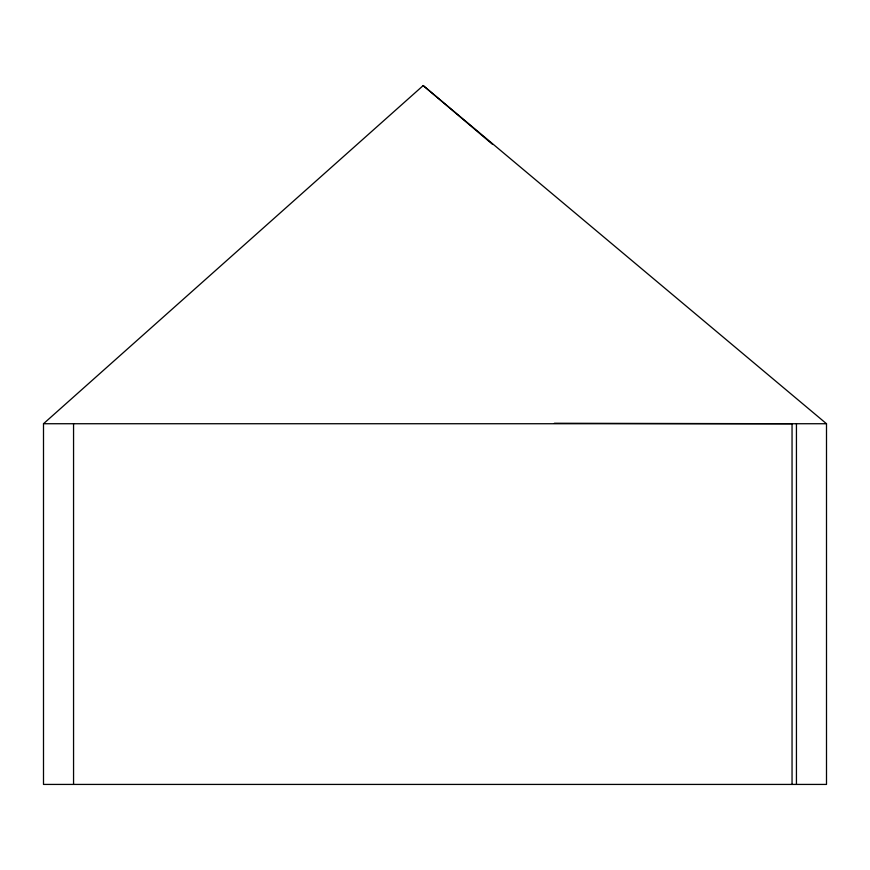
<?xml version="1.0" encoding="UTF-8"?>
<svg xmlns="http://www.w3.org/2000/svg" width="870" height="870" viewBox="0 0 870 870"><rect width="100%" height="100%" fill="white"/><g stroke="black" fill="none" stroke-linecap="round" stroke-linejoin="round"><path stroke-width="1.3" d="M43.5 423.733L423.19 85.575L826.5 423.733L826.5 784.425L43.5 784.425L43.5 423.733L826.5 423.733M554.364 423.255L792.048 423.733L792.048 784.425M423.19 85.575L492.605 144.431M796.441 423.733L796.441 784.425M73.558 423.733L73.558 784.425"/></g></svg>
